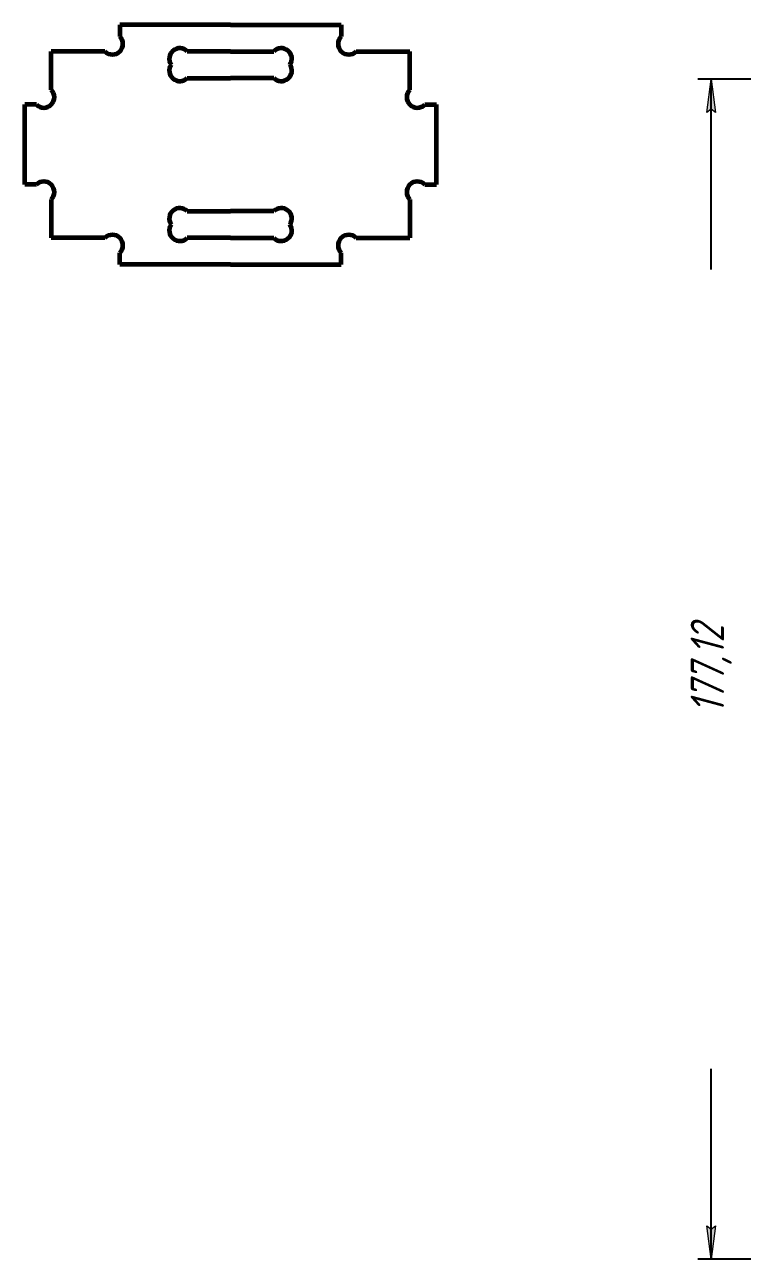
# Model space of a CAD drawing. Header units: millimetres. Extents: x -62 to 553, y -34 to 392.
# Drawn here: x 265.3 to 373.1, y 15.8 to 201.1 of the extents above; entities that cross this region are included whole.
import ezdxf

# ---------------------------------------------------------------- set-up
doc = ezdxf.new("R2010")
doc.units = ezdxf.units.MM
doc.linetypes.add('K5LT32768', pattern=[0])
doc.linetypes.add('K5LT_THIN', pattern=[0])
doc.styles.add('KDIMTEXTSTYLE', font='GOST_AU.SHX', dxfattribs={"width": 0.96, "oblique": 15, "height": 5})
doc.dimstyles.new('KDIMSTYLE (1.00)', dxfattribs={"dimtxt": 5, "dimasz": 1, "dimexe": 2, "dimexo": 0, "dimgap": 1, "dimtad": 1, "dimtxsty": 'KDIMTEXTSTYLE', "dimsah": 1, "dimcen": 0, "dimdle": 1, "dimadec": 0, "dimazin": 0, "dimtfac": 0.667, "dimtmove": 0, "dimatfit": 3, "dimfxl": 1, "dimtvp": 1, "dimtolj": 1, "dimtzin": 0, "dimarcsym": 0})

# ---------------------------------------------------------------- blocks, each defined once
blk = doc.blocks.new('KDIMARROW_01')
blk.add_hatch(color=0).paths.add_polyline_path([(0, 0), (-5, 0.66), (-4.5, 0), (-5, -0.66)])
at = {"color": 0, "linetype": 'K5LT_THIN', "lineweight": 18}
for p, q in [((-4.5, 0), (-5, 0.66)), ((-5, 0.66), (0, 0)), ((0, 0), (-5, -0.66)), ((-5, -0.66), (-4.5, 0)), ((0, 0), (-1, 0))]:
    blk.add_line(p, q, dxfattribs=at)

msp = doc.modelspace()

# ---------------------------------------------------------------- linework, layer by layer
at = {"color": 30, "linetype": 'K5LT32768', "lineweight": 60, "true_color": 0xff8000}
for p, q in [((296.212, 201.11), (279.59, 201.11)), ((279.59, 201.11), (279.59, 199.356)), ((296.212, 201.11), (312.834, 201.11)), ((312.834, 201.11), (312.834, 199.356)), ((269.296, 191.356), (269.296, 197.11)), ((277.345, 197.11), (269.296, 197.11)), ((296.212, 197.11), (289.723, 197.11)), ((296.212, 197.11), (302.702, 197.11)), ((315.079, 197.11), (323.128, 197.11)), ((323.128, 191.356), (323.128, 197.11)), ((289.723, 193.11), (296.212, 193.11)), ((302.702, 193.11), (296.212, 193.11)), ((267.051, 189.11), (265.296, 189.11)), ((265.296, 177.11), (265.296, 189.11)), ((325.373, 189.11), (327.128, 189.11)), ((327.128, 177.11), (327.128, 189.11)), ((267.051, 177.11), (265.296, 177.11)), ((325.373, 177.11), (327.128, 177.11)), ((269.296, 174.865), (269.296, 169.11)), ((323.128, 174.865), (323.128, 169.11)), ((289.723, 173.11), (296.212, 173.11)), ((302.702, 173.11), (296.212, 173.11)), ((277.345, 169.11), (269.296, 169.11)), ((296.212, 169.11), (289.723, 169.11)), ((296.212, 169.11), (302.702, 169.11)), ((315.079, 169.11), (323.128, 169.11)), ((279.59, 165.11), (279.59, 166.865)), ((312.834, 165.11), (312.834, 166.865)), ((296.212, 165.11), (279.59, 165.11)), ((296.212, 165.11), (312.834, 165.11))]:
    msp.add_line(p, q, dxfattribs=at)
for centre, start, end in [((278.467, 198.233), 225, 45), ((313.957, 198.233), 135, 315), ((288.6, 195.988), 45, 213.5549), ((303.824, 195.988), 326.4451, 135), ((288.6, 194.233), 146.4451, 315), ((303.824, 194.233), 225, 33.5549), ((268.173, 190.233), 225, 45), ((324.251, 190.233), 135, 315), ((268.173, 175.988), 315, 135), ((324.251, 175.988), 45, 225), ((288.6, 171.988), 45, 213.5549), ((303.824, 171.988), 326.4451, 135), ((288.6, 170.233), 146.4451, 315), ((303.824, 170.233), 225, 33.5549), ((278.467, 167.988), 315, 135), ((313.957, 167.988), 45, 225)]:
    msp.add_arc(centre, 1.588, start, end, dxfattribs=at)

# ---------------------------------------------------------------- dimensions: what is measured, and where the dimension line sits
at = {"color": 7}
msp.add_linear_dim(base=(368.403, 192.942), p1=(375.95, 15.818), p2=(375.95, 192.942), angle=90, location=(368.403, 104.38), dimstyle='KDIMSTYLE (1.00)', override={"dimexo": 0, "dimpost": '\\H5.0;\\W0.965;\\Q15;<>', "dimblk1": 'KDIMARROW_01', "dimblk2": 'KDIMARROW_01', "dimse1": 0, "dimse2": 0, "dimclrt": 7, "dimtolj": 1}, dxfattribs=at).render()

doc.saveas('drawing.dxf')
